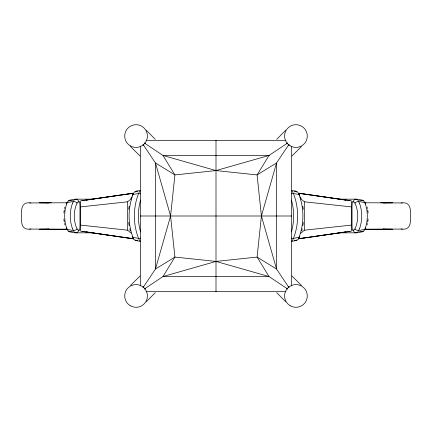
<?xml version="1.0" encoding="UTF-8"?>
<svg xmlns="http://www.w3.org/2000/svg" width="432" height="432" viewBox="0 0 432 432"><rect width="100%" height="100%" fill="white"/><g stroke="black" fill="none" stroke-linecap="round" stroke-linejoin="round"><path stroke-width="0.65" d="M80.012 230.461L80.411 225.083L80.411 206.917L80.012 201.539M351.988 230.461L351.589 225.083L351.589 206.917L351.988 201.539M63.871 212.938L64.265 209.974M368.129 219.062L367.735 222.026M302.864 225.623L303.313 222.404M128.709 209.369L129.168 206.15M301.752 230.882L302.254 228.787M64.552 208.559L64.886 207.187M367.114 224.807L367.448 223.441M140.611 200.038C137.597 210.389 137.592 221.578 140.605 231.935M291.395 231.935C294.408 221.578 294.403 210.389 291.389 200.038M130.874 198.839L131.512 196.819M66.69 204.158L67.257 202.624A5.033 3.181 84.7 0 1 69.935 200.232L76 199.157L93.112 199.179M365.31 227.842L364.743 229.376A5.033 3.181 84.7 0 1 362.065 231.768L356 232.843L338.888 232.821M72.673 203.137L73.397 201.393A2.884 1.247 25.6 0 1 77.053 203.11A2.587 1.733 -90 0 1 78.548 201.976L80.973 201.965M359.327 228.863L358.603 230.607L364.743 229.376A2.873 1.183 24 0 0 365.656 228.312M77.096 203.11C73.3 211.162 73.3 220.838 77.096 228.89A2.587 1.733 90 0 0 78.548 230.024L80.973 230.035M351.027 230.035L353.452 230.035A2.587 1.733 -90 0 0 354.91 228.89C358.69 220.833 358.706 211.167 354.904 203.11A2.587 1.733 90 0 0 353.452 201.976L351.027 201.965M142.889 287.728L143.624 286.594M288.376 145.406L289.111 144.272M143.273 287.264L155.455 269.039L170.591 216L174.911 174.911L162.961 155.455L144.736 143.273M288.727 144.736L276.545 162.961L261.409 216L257.089 257.089L269.039 276.545L287.264 288.727M276.734 139.304L285.557 130.426M146.443 301.574L155.266 292.696M139.973 276.07L130.577 285.412M292.027 155.93L301.423 146.588M80.411 206.917L127.613 201.809L131.225 198.801M300.775 233.199L304.387 230.191L351.589 225.083M287.264 143.273L269.039 155.455L216 170.591L174.911 174.911L155.455 162.961L143.273 144.736M144.736 288.727L162.961 276.545L216 261.409L257.089 257.089L276.545 269.039L288.727 287.264M286.594 143.624L287.728 142.889M144.272 289.111L145.406 288.376M73.391 201.388L67.257 202.624A2.873 1.183 24.8 0 0 66.334 203.618M291.357 241.445L295.531 240.667A2.835 1.955 -88.3 0 0 296.568 239.927M140.697 190.469L136.555 191.155A2.835 1.96 -88.7 0 0 135.367 192.056M86.065 200.097L132.997 193.239M345.935 231.903L298.339 238.858L351.373 231.233M80.627 200.767L133.002 193.212M82.382 200.675L84.37 200.383M85.698 200.194L90.337 199.525M91.665 199.336L96.304 198.666M97.632 198.472L102.271 197.802M103.599 197.613L120.172 195.221M121.5 195.026L126.139 194.357M127.462 194.168L132.106 193.498M299.894 238.502L304.538 237.832M305.861 237.643L310.5 236.974M311.828 236.779L328.401 234.387M329.729 234.198L334.368 233.528M335.696 233.334L340.335 232.664M341.663 232.475L346.302 231.806M347.63 231.617L349.618 231.325M66.685 202.765L30.321 202.948C21.535 201.506 21.109 209.752 21.6 216.005C21.184 222.928 21.47 230.413 30.796 229.063M401.204 229.063C410.53 230.413 410.816 222.928 410.4 216.005C410.891 209.752 410.465 201.506 401.679 202.948L365.315 202.765M48.875 229.052L39.366 229.241L66.604 229.235M294.187 191.16L295.445 191.155A2.835 1.96 88.7 0 1 296.633 192.056M338.888 199.179L356 199.157L362.065 200.194A2.84 2.101 -82.4 0 1 363.296 201.08M93.112 232.821L76 232.843L69.935 231.806A2.84 2.101 -82.4 0 1 68.704 230.92M137.732 240.662L136.469 240.667A2.835 1.955 88.3 0 1 135.432 239.927M47.86 202.943L48.443 202.937L39.382 202.754L51.332 202.748M401.188 202.948L402.332 202.948M29.651 229.057L66.674 229.252M47.844 229.052L48.427 229.052M146.351 140.319L285.649 140.319M72.522 200.2L69.935 200.194A2.84 2.101 82.4 0 0 68.704 201.08M359.478 200.2L362.065 200.194A5.033 3.181 -84.7 0 1 364.754 202.608A2.873 1.183 -24.8 0 1 365.666 203.618M380.668 202.748L392.618 202.754L383.557 202.937L384.14 202.943M140.319 216L291.681 216M365.396 229.235L392.634 229.241L383.125 229.052M365.326 229.252L402.349 229.057M72.522 231.8L69.935 231.806A5.033 3.181 -84.7 0 1 67.246 229.392A2.873 1.183 -24 0 1 66.344 228.312M359.478 231.8L362.065 231.806A2.84 2.101 82.4 0 0 363.296 230.92M146.351 291.681L285.649 291.681M29.668 202.948L30.812 202.948M137.813 191.16L136.555 191.155A5.654 3.958 85.2 0 0 133.061 194.492A2.835 0.81 18.1 0 0 132.408 195.226M383.573 229.052L384.156 229.052M294.268 240.662L295.531 240.667A5.659 3.947 84.6 0 0 299.003 237.314A2.835 0.805 18 0 0 299.576 236.504M300.775 198.801L304.387 201.809L351.589 206.917M80.411 225.083L127.613 230.191L131.225 233.199M298.998 193.212L351.373 200.767M299.894 193.498L304.538 194.168M305.861 194.357L310.5 195.026M311.828 195.221L328.401 197.613M329.729 197.802L334.368 198.472M335.696 198.666L340.335 199.336M341.663 199.525L346.302 200.194M347.63 200.383L349.618 200.675M82.382 231.325L84.37 231.617M85.698 231.806L90.337 232.475M91.665 232.664L96.304 233.334M97.632 233.528L102.271 234.198M103.599 234.387L120.172 236.779M121.5 236.974L126.139 237.643M127.462 237.832L132.106 238.502M80.627 231.233L133.666 238.885L86.065 231.903M299.003 193.239L345.935 200.097M291.303 190.469L295.445 191.155A5.654 3.958 -85.2 0 1 298.939 194.492A2.835 0.81 -18.1 0 1 299.592 195.226M140.643 241.445L136.469 240.667A5.659 3.947 -84.6 0 1 132.997 237.314A2.835 0.805 -18 0 1 132.424 236.504M354.947 203.11A2.884 1.247 -25.6 0 1 358.603 201.393L364.743 202.624L365.31 204.158M144.272 142.889L145.406 143.624M286.594 288.376L287.728 289.111M301.423 285.412L292.027 276.07M130.577 146.588L139.973 155.93M155.266 139.304L146.443 130.426M276.734 292.696L285.557 301.574M288.376 286.594L289.111 287.728M142.889 144.272L143.624 145.406M358.603 201.393L359.327 203.137M72.673 228.863L73.397 230.607L67.257 229.376L66.69 227.842M300.488 196.819L301.126 198.839M367.114 207.187L367.448 208.559M64.552 223.441L64.886 224.807M129.746 228.787L130.248 230.882M367.735 209.974L368.129 212.938M64.265 222.026L63.871 219.062M302.832 206.15L303.291 209.369M128.687 222.404L129.136 225.623M352.037 202.883L352.037 229.117M304.387 201.809L304.387 230.191M291.681 146.351L291.681 285.649M216 140.319L216 291.681M140.319 146.351L140.319 285.649M127.613 201.809L127.613 230.191M79.963 202.883L79.963 229.117M78.538 230.035A2.84 2.101 -82.2 0 1 76 232.848M76 232.81A5.054 3.181 -84.6 0 1 73.375 230.629A2.884 1.28 -25.7 0 0 77.085 228.89M72.587 228.938A26.023 17.437 90 0 1 72.587 203.062M73.375 201.371A5.054 3.181 84.6 0 1 76 199.19M76 199.152A2.84 2.133 83.4 0 1 78.57 201.965M66.631 227.885A25.542 17.113 -90 0 1 66.631 204.109M140.589 238.075A2.786 0.837 -19.1 0 1 138.602 238.442L132.991 237.319C127.791 223.652 127.818 208.138 133.056 194.486L138.618 193.493A2.786 0.837 19.1 0 1 140.611 193.865M140.67 241.358A5.692 3.969 -84.6 0 1 138.839 239.15C132.878 224.424 132.878 207.506 138.861 192.785A5.692 3.985 85.2 0 1 140.713 190.588M291.411 238.075A2.786 0.837 19.1 0 0 293.398 238.442L299.009 237.319C304.209 223.652 304.182 208.138 298.944 194.486L293.382 193.493A2.786 0.837 -19.1 0 0 291.389 193.865M291.33 241.358A5.692 3.969 84.6 0 0 293.161 239.15C299.122 224.424 299.122 207.506 293.139 192.785A5.692 3.985 -85.2 0 0 291.287 190.588M356 232.848A2.84 2.101 82.2 0 1 353.462 230.035M356 232.81A5.054 3.181 84.6 0 0 358.625 230.629A2.884 1.28 25.7 0 1 354.915 228.89M359.413 203.062A26.023 17.437 -90 0 1 359.413 228.938M356 199.19A5.054 3.181 -84.6 0 1 358.625 201.371M353.43 201.965A2.84 2.133 -83.4 0 1 356 199.152M365.369 204.109A25.542 17.113 90 0 1 365.369 227.885M174.911 257.089L162.961 276.545L269.039 276.545L216 261.409L174.911 257.089L155.455 269.039L155.455 162.961L170.591 216L174.911 257.089M269.039 155.455L257.089 174.911L261.409 216L276.545 269.039L276.545 162.961L257.089 174.911L216 170.591L162.961 155.455L269.039 155.455M290.25 305.775A11.362 11.362 0 0 0 307.303 295.952A11.362 11.362 0 0 0 290.266 286.092A11.362 11.362 0 0 0 290.25 305.775M130.145 305.64A11.362 11.362 0 0 0 147.42 296.212A11.362 11.362 0 0 0 130.615 285.968A11.362 11.362 0 0 0 130.145 305.64M130.372 145.897A11.362 11.362 0 0 0 147.425 136.069A11.362 11.362 0 0 0 130.388 126.214A11.362 11.362 0 0 0 130.372 145.897M290.029 145.762A11.362 11.362 0 0 0 307.298 136.328A11.362 11.362 0 0 0 290.493 126.09A11.362 11.362 0 0 0 290.029 145.762"/></g></svg>
